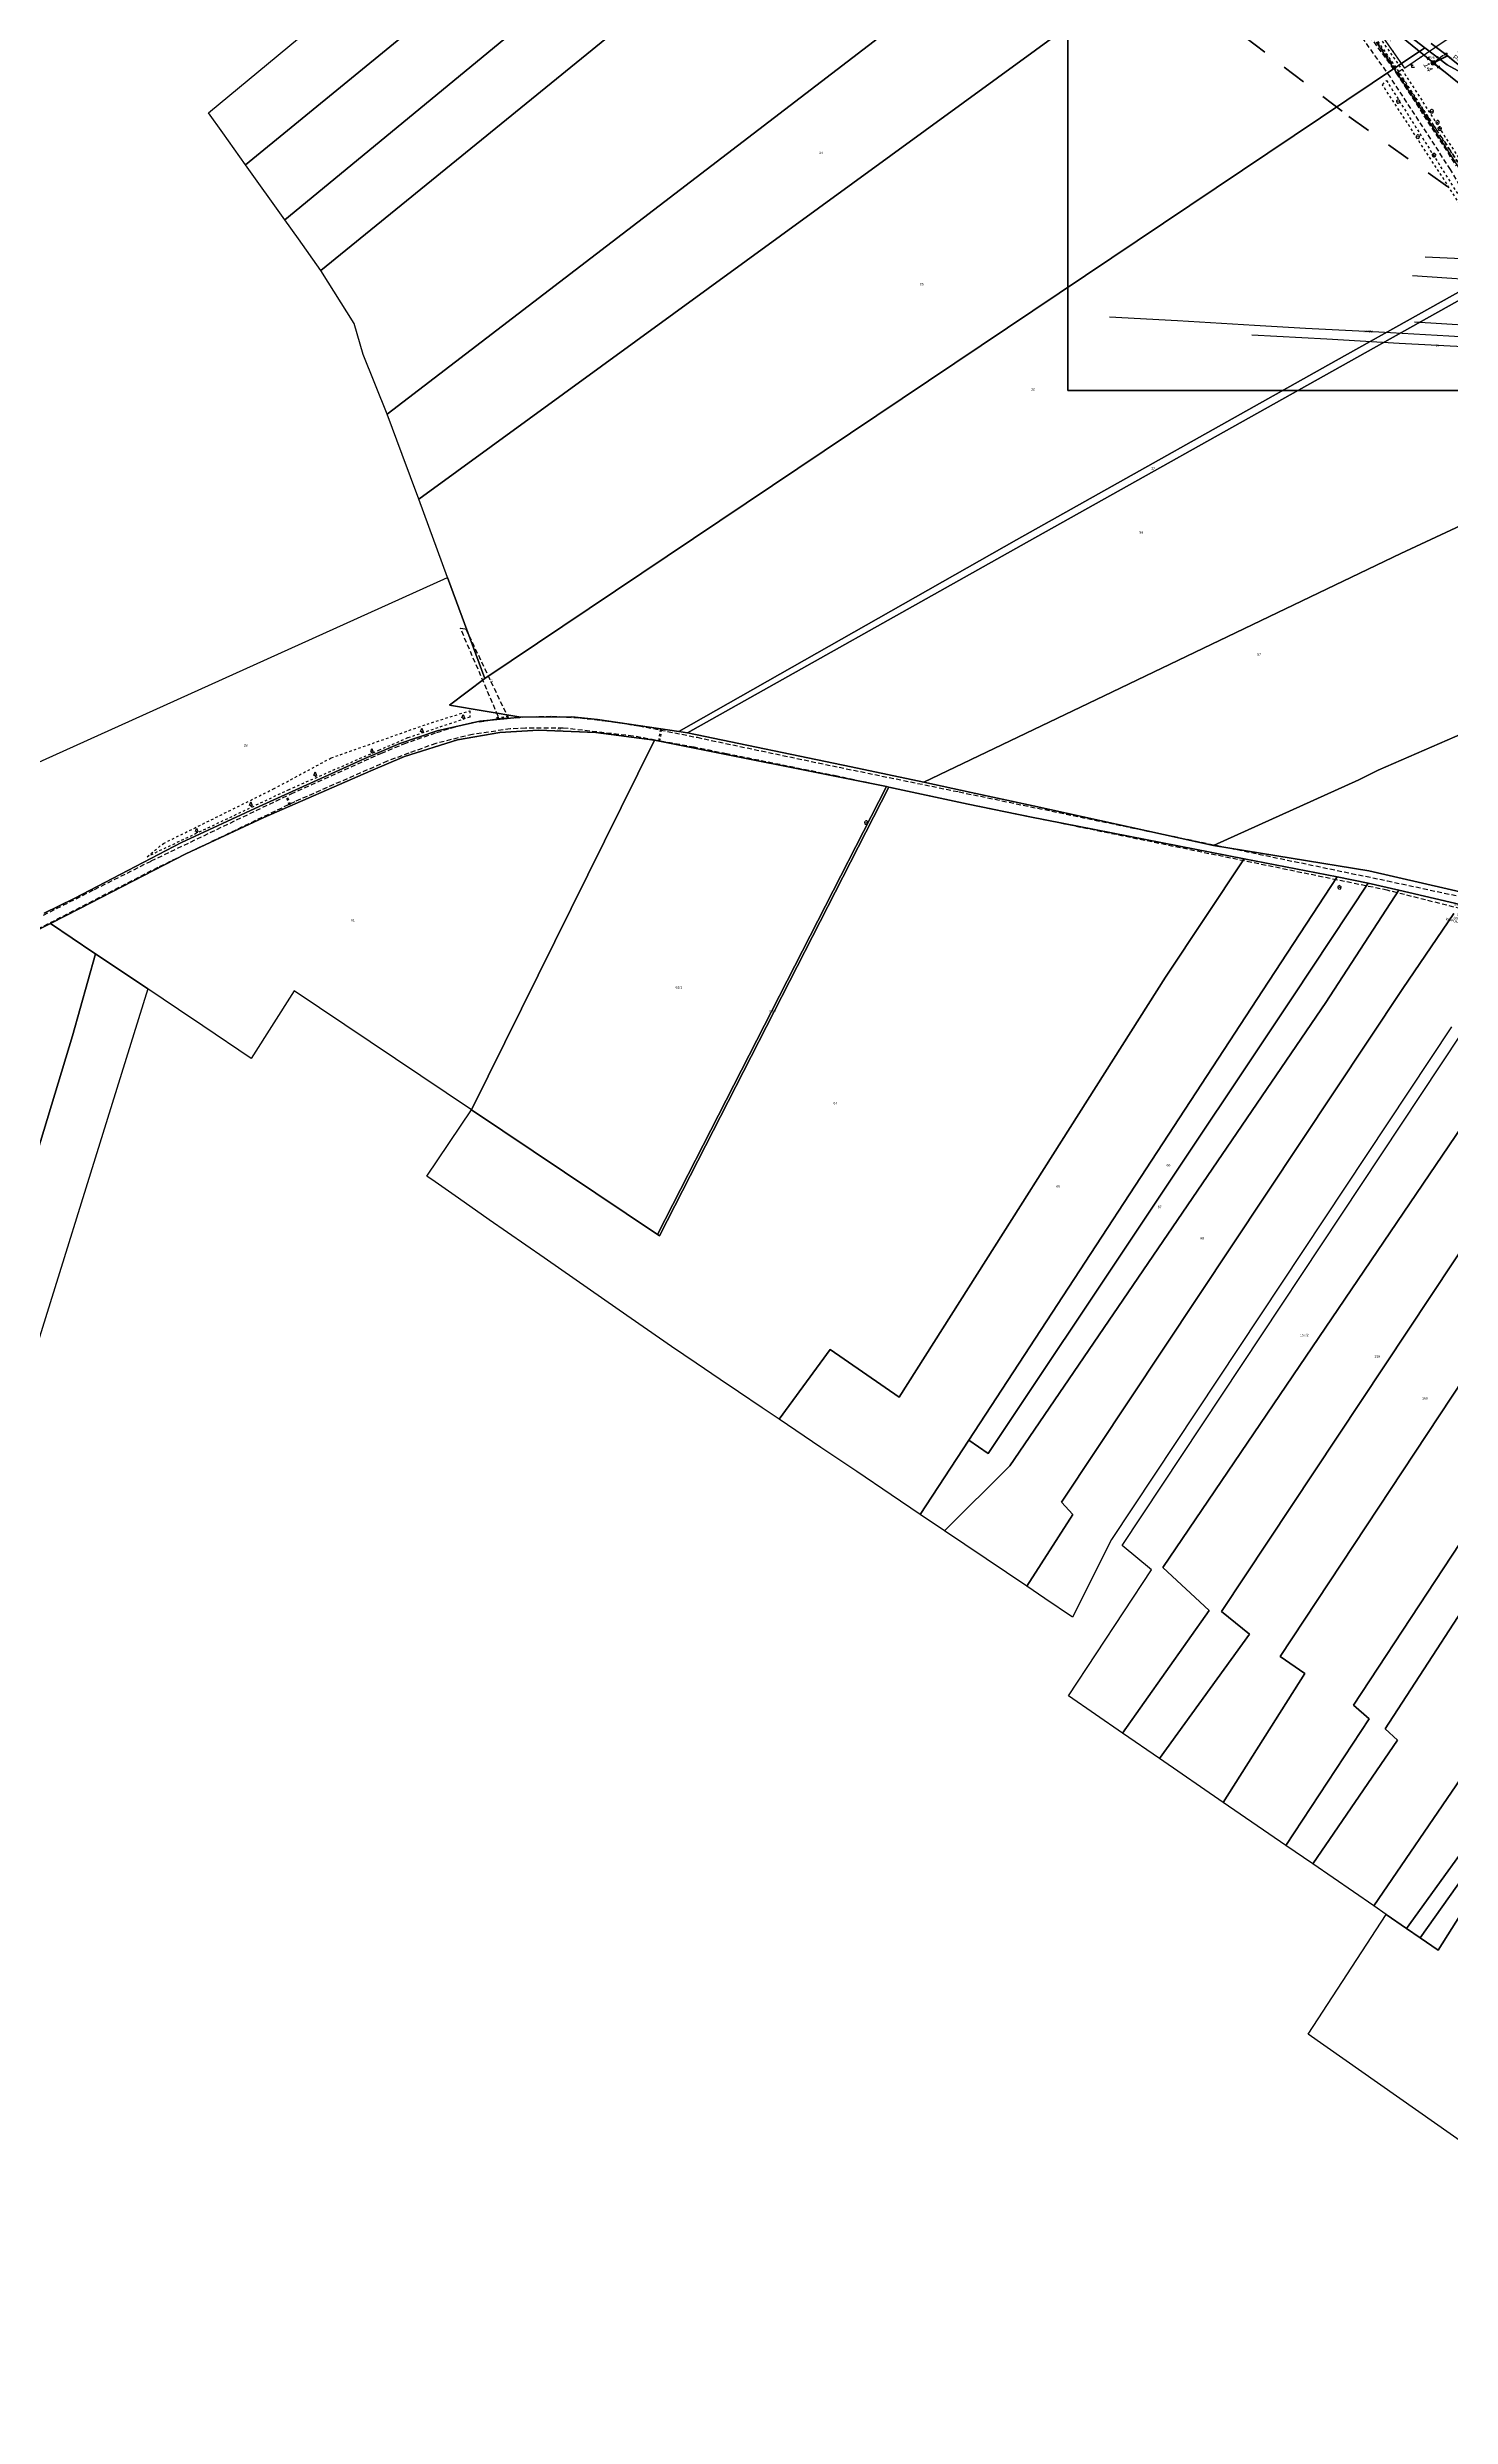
# Model space of a CAD drawing. Header units: metres. Extents: x 7542702 to 7555152, y 5804026 to 5815503.
# Drawn here: x 7546515 to 7547093, y 5806124 to 5807100 of the extents above; entities that cross this region are included whole.
import ezdxf
from ezdxf import colors
from ezdxf.entities.mleader import LeaderData, LeaderLine
from ezdxf.enums import TextEntityAlignment as Align
from ezdxf.math import Vec2, Vec3

# ---------------------------------------------------------------- set-up
doc = ezdxf.new("R2010")
doc.units = ezdxf.units.M
for name, pattern in [('4001', [0]), ('4002', [2, 1, -1]), ('4003', [3, 2, -1])]:
    doc.linetypes.add(name, pattern=pattern)
doc.layers.add('!tele', color=30, linetype='Continuous', lineweight=50, plot=False)
for name, color, linetype, lineweight in [('!trafo', 6, '4002', 50), ('_numery slupow etap 4 cz. 2', 7, 'Continuous', 40), ('_SIEC_NAPOWIETRZNA', 5, 'Continuous', 50), ('_SLUP_DZIERZAWIONY_ENERGETYCZNY', 1, 'Continuous', 30), ('_STUDNIA_PROJEKTOWANA', 30, 'Continuous', 30)]:
    doc.layers.add(name, color=color, linetype=linetype, lineweight=lineweight)
for name, color, linetype in [('_INFO_LOKALIZACJA', 7, 'Continuous'), ('_INFO_ZAPAS', 7, 'Continuous'), ('_MM opisy', 7, 'Continuous'), ('_MM slupy', 5, 'Continuous'), ('Cmentarze_i_pomniki', 184, 'Continuous'), ('Drogi', 135, 'Continuous'), ('Dzialki', 165, 'Continuous'), ('Linie_napowietrzne', 184, 'Continuous'), ('makro-numeracja-punktow', 7, 'Continuous'), ('Ogrodzenia', 184, 'Continuous'), ('Projekty', 252, 'Continuous'), ('Roslinnosc', 104, 'Continuous'), ('Uz_Specjalne', 7, 'Continuous'), ('Uz_Telekomunikacja', 252, 'Continuous'), ('Wody', 184, 'Continuous')]:
    doc.layers.add(name, color=color, linetype=linetype)
doc.layers.add('DIM', color=7, linetype='Continuous', plot=False)
doc.styles.add('DYN_DIM', font='arial.ttf')
doc.styles.add('GeodText', font='romans.shx', dxfattribs={"oblique": 14.323945})
doc.styles.get("Standard").update_dxf_attribs({"font": 'arial.ttf'})
doc.dimstyles.new('opis linie', dxfattribs={"dimtxt": 1.5, "dimasz": 0.18, "dimexe": 0.18, "dimexo": 0.0625, "dimgap": 2.5, "dimtad": 4, "dimdec": 0, "dimzin": 0, "dimdsep": 46, "dimtxsty": 'Standard', "dimcen": 0.09, "dimse1": 1, "dimse2": 1, "dimsd1": 1, "dimsd2": 1, "dimclrt": 256, "dimadec": 0, "dimazin": 0, "dimtfac": 1, "dimtdec": 0, "dimtofl": 0, "dimtmove": 0, "dimatfit": 3, "dimfxl": 1, "dimtfill": 1, "dimtolj": 1, "dimtzin": 0, "dimarcsym": 0})
doc.dimstyles.get("Standard").update_dxf_attribs({"dimtxt": 0.18, "dimasz": 0.18, "dimexe": 0.18, "dimexo": 0.0625, "dimgap": 0.09, "dimtad": 0, "dimtih": 1, "dimtoh": 1, "dimdec": 4, "dimzin": 0, "dimdsep": 46, "dimtxsty": 'Standard', "dimcen": 0.09, "dimadec": 0, "dimazin": 0, "dimtfac": 1, "dimtdec": 4, "dimtofl": 0, "dimtmove": 0, "dimatfit": 3, "dimfxl": 1, "dimtolj": 1, "dimtzin": 0, "dimarcsym": 0})

# ---------------------------------------------------------------- blocks, each defined once
blk = doc.blocks.new('1422')
at = {"layer": 'Roslinnosc', "color": 104, "linetype": 'Continuous'}
blk.add_circle((0, 0), 0.1, dxfattribs=at)
for centre, start, end in [((-0.71, 0.23), 102.5, 221.75), ((0, 0.75), 30.19, 149.77), ((0.71, 0.23), 318.3, 77.49), ((-0.44, -0.61), 174.33, 293.45), ((0.44, -0.61), 246.24, 5.74)]:
    blk.add_arc(centre, 0.75, start, end, dxfattribs=at)
blk = doc.blocks.new('1371')
at = {"layer": 'Cmentarze_i_pomniki', "color": 184, "linetype": 'Continuous'}
for p, q in [((-1, 2), (1, 2)), ((0, 0), (0, 3)), ((2, 0), (0, 0))]:
    blk.add_line(p, q, dxfattribs=at)
blk = doc.blocks.new('1281')
at = {"layer": 'Ogrodzenia', "color": 184, "linetype": 'Continuous'}
for radius in [0.16, 0.24, 0.08]:
    blk.add_circle((0, 0), radius, dxfattribs=at)
blk = doc.blocks.new('1366')
at = {"layer": 'Linie_napowietrzne', "color": 184, "linetype": 'Continuous'}
for p, q in [((-1, 4.8), (0, 6.5)), ((0, 1), (0, 11)), ((1, 4.8), (0, 6.5))]:
    blk.add_line(p, q, dxfattribs=at)
blk = doc.blocks.new('1361')
at = {"layer": 'Linie_napowietrzne', "color": 184, "linetype": 'Continuous'}
blk.add_circle((0, 0), 0.5, dxfattribs=at)
blk = doc.blocks.new('1363')
at = {"layer": 'Linie_napowietrzne', "color": 184, "linetype": 'Continuous'}
for p, q in [((-1.5, 0), (-2.5, 0)), ((0, 1.5), (0, 2.5)), ((1.5, 0), (2.5, 0)), ((0, -1.5), (0, -2.5))]:
    blk.add_line(p, q, dxfattribs=at)
blk.add_circle((0, 0), 0.5, dxfattribs=at)
blk = doc.blocks.new('1756')
at = {"layer": 'Uz_Telekomunikacja', "color": 220, "linetype": 'Continuous'}
for radius in [0.16, 0.08]:
    blk.add_circle((0, 0), radius, dxfattribs=at)
blk = doc.blocks.new('1431')
at = {"layer": 'Roslinnosc', "color": 104, "linetype": 'Continuous'}
for p, q in [((-1, 0.5), (0, 3.5)), ((0, 3.5), (1, 0.5)), ((0, 0), (0, 1)), ((0, 0), (1, 0))]:
    blk.add_line(p, q, dxfattribs=at)
blk = doc.blocks.new('SLUP_DZIERZAWIONY')
h = blk.add_hatch(color=256)
h.dxf.hatch_style = 1
h.paths.add_polyline_path([(0.53, 0, 1), (-0.53, 0, 1)])
at = {"lineweight": 30}
blk.add_circle((0, 0), 0.527, dxfattribs=at)
at = {"color": 7, "flags": 12}
blk.add_attdef('WLASCICIEL', text='', height=1, dxfattribs=at).set_placement((0.63, 1.89), align=Align.RIGHT)
at = {"color": 7, "style": 'DYN_DIM', "flags": 13}
blk.add_attdef('ODC_FUNKCJONALNY', text='', height=1, dxfattribs=at).set_placement((0.36, 3.33), align=Align.CENTER)
at = {"color": 7, "flags": 12}
blk.add_attdef('SLUP_NUMER', (0.87, 1.89), '', height=1, dxfattribs=at)
blk.add_attdef('TYP', text='', height=1, dxfattribs=at).set_placement((0, -2.82), align=Align.CENTER)
blk = doc.blocks.new('STUDNIA_PROJEKTOWANA')
at = {"layer": '_STUDNIA_PROJEKTOWANA'}
blk.add_lwpolyline([(-0.8, -0.4), (-0.8, 0.4), (0.8, 0.4), (0.8, -0.4)], close=True, dxfattribs=at)
at = {"layer": '_STUDNIA_PROJEKTOWANA', "style": 'DYN_DIM'}
blk.add_text('STUDNIA', height=1, dxfattribs=at).set_placement((-3.45, 2.25))
for tag, flags, p in [('ODC_FUNKCJONALNY', 13, (0, 3.75)), ('TYP', 12, (0, 0.98)), ('DLUGOSC_ZAPASU', 12, (0, -1.68)), ('WSPOLRZEDNE', 12, (0, -4.65)), ('ADRES', 12, (0, -3.33))]:
    blk.add_attdef(tag, text='', height=1, dxfattribs=dict(at, flags=flags)).set_placement(p, align=Align.CENTER)
at = {"layer": '_STUDNIA_PROJEKTOWANA', "style": 'DYN_DIM', "flags": 12}
blk.add_attdef('NUMER', (3.17, 2.25), '', height=1, dxfattribs=at)
blk = doc.blocks.new('ZN')
at = {"layer": '_MM slupy', "transparency": 33554687}
h = blk.add_hatch(color=256, dxfattribs=at)
h.dxf.hatch_style = 1
h.paths.add_polyline_path([(0, -0.86), (0, 0.86, 1)])
at = {"layer": '_MM slupy'}
blk.add_circle((0, 0), 0.857, dxfattribs=at)
blk = doc.blocks.new('*D219')
at = {"layer": 'Defpoints', "color": 0}
for p in [(7547051.12, 5807122.23), (7547085.8, 5807093), (7547086.27, 5807093.58)]:
    blk.add_point(p, dxfattribs=at)
at = {"layer": 'DIM', "insert": (7547066.16, 5807104.79), "char_height": 1.5, "attachment_point": 5, "rotation": 320.81727, "bg_fill": 3, "box_fill_scale": 1.1, "bg_fill_color": 9, "bg_fill_true_color": 13158600, "bg_fill_transparency": 0}
blk.add_mtext('\\A1;- 45 m -', dxfattribs=at)
blk = doc.blocks.new('*D220')
at = {"layer": 'Defpoints', "color": 0}
for p in [(7547086.27, 5807093.58), (7547120.19, 5807065.41), (7547120.66, 5807066)]:
    blk.add_point(p, dxfattribs=at)
at = {"layer": 'DIM', "insert": (7547100.96, 5807076.67), "char_height": 1.5, "attachment_point": 5, "rotation": 321.27118, "bg_fill": 3, "box_fill_scale": 1.1, "bg_fill_color": 9, "bg_fill_true_color": 13158600, "bg_fill_transparency": 0}
blk.add_mtext('\\A1;- 44 m -', dxfattribs=at)
blk = doc.blocks.new('q')
at = {"layer": '_MM slupy'}
blk.add_blockref('ZN', (0, 0), dxfattribs=at)
at = {"layer": '_MM opisy'}
ml = blk.add_multileader_mtext('Standard', dxfattribs=at)
ml.set_content('\\pxql;słup nN\\PP-10/ZN', color=256)
ml.set_leader_properties()
ml.build(insert=Vec2(0, 0))
ml.multileader.update_dxf_attribs({"has_text_frame": 1, "text_left_attachment_type": 5, "text_right_attachment_type": 5, "dogleg_length": 1, "arrow_head_size": 1})
ctx = ml.context
ctx.base_point, ctx.char_height, ctx.arrow_head_size, ctx.landing_gap_size, ctx.plane_origin = Vec3(3.75, 5.9), 2, 1, 1, Vec3(1.72, -1.42)
ctx.left_attachment, ctx.right_attachment = 5, 5
notes = []
notes.append((ctx, [(0, (1, 1, 0), (2.75, 5.9), (1, 0), 1, [(0, [(0, 0), (2.75, 5.9)], 0, [])])]))
ctx.mtext.insert, ctx.mtext.flow_direction = Vec3(4.75, 11.7), 5
ctx.mtext.has_bg_fill, ctx.mtext.bg_color, ctx.mtext.bg_scale_factor, ctx.mtext.bg_transparency, ctx.mtext.use_window_bg_color = 1, -1023410175, 1, 0, 1
for ctx, leaders in notes:
    for number, flags, end, landing, length, lines in leaders:
        leader = LeaderData()
        leader.index, (leader.has_last_leader_line, leader.has_dogleg_vector, leader.attachment_direction) = number, flags
        leader.last_leader_point, leader.dogleg_vector, leader.dogleg_length = Vec3(end), Vec3(landing), length
        for number, points, colour, breaks in lines:
            line = LeaderLine()
            line.index, line.vertices, line.color, line.breaks = number, Vec3.list(points), colors.encode_raw_color(colour), breaks
            leader.lines.append(line)
        ctx.leaders.append(leader)

msp = doc.modelspace()

# ---------------------------------------------------------------- linework, layer by layer
at = {"layer": '!tele', "elevation": 128.39}
msp.add_lwpolyline([(7546753, 5807364.54), (7546789.8, 5807342.99), (7546826.37, 5807322.07), (7546858.1, 5807303.47), (7546890.33, 5807282.98), (7546919.55, 5807253.69), (7546951.96, 5807219.03), (7546982.28, 5807186.48), (7547015.93, 5807152.6), (7547051.12, 5807122.23), (7547086.27, 5807093.58), (7547120.66, 5807066), (7547158.85, 5807035.02), (7547173.19, 5807009.18), (7547193.07, 5806974.33), (7547210.83, 5806943.6), (7547227.68, 5806914.28), (7547251.74, 5806872.22), (7547276.64, 5806829.05), (7547299.32, 5806789.72), (7547299.32, 5806789.68)], dxfattribs=at)
at = {"layer": '!trafo', "ltscale": 10}
msp.add_lwpolyline([(7546747.54, 5807433.55), (7546707.13, 5807334.94), (7547051.46, 5807071.49), (7547150.64, 5807000.95), (7547259.86, 5806782.01), (7547244.22, 5806581.99), (7547760.47, 5806214.35), (7547791.76, 5806291.46), (7547331.38, 5806646.8), (7547319.09, 5806843.46), (7547208.46, 5807050.19), (7546929.11, 5807322.84)], close=True, dxfattribs=at)
at = {"layer": '_SIEC_NAPOWIETRZNA'}
msp.add_lwpolyline([(7547210.83, 5806943.6), (7547193.07, 5806974.33), (7547173.19, 5807009.18), (7547158.85, 5807035.02), (7547120.66, 5807066), (7547086.27, 5807093.58), (7547051.12, 5807122.23), (7547015.93, 5807152.6), (7546982.28, 5807186.48), (7546951.96, 5807219.03), (7546919.55, 5807253.69), (7546890.33, 5807282.98), (7546858.1, 5807303.47), (7546826.37, 5807322.07), (7546789.8, 5807342.99), (7546752.39, 5807364.83)], dxfattribs=at)
at = {"layer": 'Drogi', "color": 8, "linetype": '4003'}
for p, q in [((7547068.59, 5807087.71), (7547050.45, 5807113.13)), ((7547068.59, 5807087.71), (7547050.45, 5807113.13)), ((7547052.9, 5807114.41), (7547071, 5807089.4)), ((7547052.9, 5807114.41), (7547071, 5807089.4)), ((7547093.36, 5807049.67), (7547068.59, 5807087.71)), ((7547093.36, 5807049.67), (7547068.59, 5807087.71)), ((7547071, 5807089.4), (7547095.68, 5807051.18)), ((7547071, 5807089.4), (7547095.68, 5807051.18)), ((7547128.66, 5806988.52), (7547093.36, 5807049.67)), ((7547128.66, 5806988.52), (7547093.36, 5807049.67)), ((7546685.51, 5806860.78, 133.67), (7546687.73, 5806860.49, 133.67)), ((7546701.05, 5806824.61, 134.47), (7546685.51, 5806860.78, 133.67)), ((7546687.73, 5806860.49, 133.67), (7546704.62, 5806825.03, 134.57)), ((7546675.82, 5806817.89, 134.77), (7546684.56, 5806820.58, 134.67)), ((7546684.56, 5806820.58, 134.67), (7546690.26, 5806821.95, 134.57)), ((7546690.26, 5806821.95, 134.57), (7546695.78, 5806822.64, 134.57)), ((7546706.04, 5806819.33, 134.37), (7546690.45, 5806817.11, 134.37)), ((7546695.78, 5806822.64, 134.57), (7546700.57, 5806823.49, 134.57)), ((7546700.57, 5806823.49, 134.57), (7546701.05, 5806824.61, 134.47)), ((7546705.02, 5806823.74, 134.57), (7546700.57, 5806823.49, 134.57)), ((7546700.57, 5806823.49, 134.57), (7546705.02, 5806823.74, 134.57)), ((7546704.62, 5806825.03, 134.57), (7546705.02, 5806823.74, 134.57)), ((7546705.02, 5806823.74, 134.57), (7546714.8, 5806824.37, 134.57)), ((7546712.28, 5806819.6, 134.37), (7546706.04, 5806819.33, 134.37)), ((7546727.82, 5806819.71, 134.47), (7546712.28, 5806819.6, 134.37)), ((7546714.8, 5806824.37, 134.57), (7546723.19, 5806824.57, 134.57)), ((7546723.19, 5806824.57, 134.57), (7546734.79, 5806823.88, 134.57)), ((7546756.65, 5806816.38, 134.47), (7546727.82, 5806819.71, 134.47)), ((7546734.79, 5806823.88, 134.57), (7546745.15, 5806822.69, 134.57)), ((7546745.15, 5806822.69, 134.57), (7546759.09, 5806820.64, 134.57)), ((7546759.09, 5806820.64, 134.57), (7546782.96, 5806815.88, 134.67)), ((7546615.81, 5806792.68, 134.27), (7546652.94, 5806809.35, 134.67)), ((7546652.94, 5806809.35, 134.67), (7546662.22, 5806813.16, 134.67)), ((7546664.23, 5806809.34, 134.57), (7546655.31, 5806806.05, 134.57)), ((7546662.22, 5806813.16, 134.67), (7546667.71, 5806815.18, 134.67)), ((7546675.35, 5806813.36, 134.57), (7546664.23, 5806809.34, 134.57)), ((7546667.71, 5806815.18, 134.67), (7546675.82, 5806817.89, 134.77)), ((7546690.45, 5806817.11, 134.37), (7546675.35, 5806813.36, 134.57)), ((7546768.66, 5806814.19, 134.57), (7546756.65, 5806816.38, 134.47)), ((7546781.75, 5806811.77, 134.67), (7546768.66, 5806814.19, 134.57)), ((7546795.08, 5806809.1, 134.67), (7546781.75, 5806811.77, 134.67)), ((7546782.96, 5806815.88, 134.67), (7546794.74, 5806813.34, 134.77)), ((7546794.74, 5806813.34, 134.77), (7546841.5, 5806803.56, 134.77)), ((7546840.71, 5806799.86, 134.77), (7546795.08, 5806809.1, 134.67)), ((7546655.31, 5806806.05, 134.57), (7546617.29, 5806789.36, 134.37)), ((7546894.64, 5806788.32, 134.77), (7546840.71, 5806799.86, 134.77)), ((7546841.5, 5806803.56, 134.77), (7546890.92, 5806793.42, 134.87)), ((7546558.14, 5806764.98, 134.17), (7546615.81, 5806792.68, 134.27)), ((7546617.29, 5806789.36, 134.37), (7546560.85, 5806762.27, 134.17)), ((7546890.92, 5806793.42, 134.87), (7547067.31, 5806756.79, 134.47)), ((7546920.02, 5806783.1, 134.88), (7546894.64, 5806788.32, 134.77)), ((7547067.29, 5806752.91, 134.47), (7546920.02, 5806783.1, 134.88)), ((7546560.85, 5806762.27, 134.17), (7546518.31, 5806740.38, 133.97)), ((7546534.84, 5806753.27, 134.27), (7546558.14, 5806764.98, 134.17)), ((7546513.81, 5806742.69, 134.07), (7546534.84, 5806753.27, 134.27)), ((7547100.52, 5806744.52, 134.25), (7547067.29, 5806752.91, 134.47)), ((7547067.31, 5806756.79, 134.47), (7547101.74, 5806749.38, 134.24)), ((7546518.31, 5806740.38, 133.97), (7546473.7, 5806717.86, 133.6))]:
    msp.add_line(p, q, dxfattribs=at)
at = {"layer": 'Dzialki'}
for p, q in [((7546597.01, 5807051.62), (7546888.43, 5807290.24)), ((7546888.43, 5807290.24), (7546597.01, 5807051.62)), ((7546613.22, 5807028.9), (7546911.1, 5807274.43)), ((7546911.1, 5807274.43), (7546613.22, 5807028.9)), ((7546930.93, 5807254.35), (7546628, 5807008.16)), ((7546628, 5807008.16), (7546930.93, 5807254.35)), ((7546982.07, 5807199.28), (7546655.3, 5806948.96)), ((7546655.3, 5806948.96), (7546982.07, 5807199.28)), ((7546581.74, 5807073.01), (7546704.36, 5807174.61)), ((7546668.34, 5806913.88), (7547012.82, 5807164.72)), ((7547012.82, 5807164.72), (7546668.34, 5806913.88)), ((7546668.34, 5806913.88), (7547012.82, 5807164.72)), ((7547082.75, 5807099.84), (7547068.11, 5807111.03)), ((7547068.11, 5807111.03), (7547082.75, 5807099.84)), ((7547068.11, 5807111.03), (7547082.75, 5807099.84)), ((7547093.59, 5807095.34), (7547085.38, 5807101.61)), ((7547085.38, 5807101.61), (7547093.59, 5807095.34)), ((7547082.75, 5807099.84), (7546695.56, 5806840.17)), ((7546695.56, 5806840.17), (7547082.75, 5807099.84)), ((7547082.75, 5807099.84), (7546695.56, 5806840.17)), ((7546695.56, 5806840.17), (7547082.75, 5807099.84)), ((7547091.95, 5807092.82), (7547082.75, 5807099.84)), ((7547082.75, 5807099.84), (7547091.95, 5807092.82)), ((7547082.75, 5807099.84), (7547091.95, 5807092.82)), ((7547115.31, 5807079.98), (7547091.95, 5807092.82)), ((7547091.95, 5807092.82), (7547115.31, 5807079.98)), ((7547091.95, 5807092.82), (7547115.31, 5807079.98)), ((7546587.62, 5807064.76), (7546581.74, 5807073.01)), ((7546597.01, 5807051.62), (7546587.62, 5807064.76)), ((7546613.22, 5807028.9), (7546597.01, 5807051.62)), ((7546618.74, 5807021.14), (7546613.22, 5807028.9)), ((7546628, 5807008.16), (7546618.74, 5807021.14)), ((7547046.26, 5806971.05), (7547138.91, 5807022.83)), ((7547138.91, 5807022.83), (7547046.26, 5806971.05)), ((7547046.26, 5806971.05), (7547138.91, 5807022.83)), ((7547138.91, 5807022.83), (7547046.26, 5806971.05)), ((7546641.76, 5806986.26), (7546628, 5807008.16)), ((7547109.9, 5807003.17), (7547047.83, 5806968.5)), ((7547047.83, 5806968.5), (7547109.9, 5807003.17)), ((7547109.9, 5807003.17), (7547047.83, 5806968.5)), ((7546645.45, 5806973.58), (7546641.76, 5806986.26)), ((7546655.3, 5806948.96), (7546645.45, 5806973.58)), ((7546914.58, 5806897.16), (7547046.26, 5806971.05)), ((7547046.26, 5806971.05), (7546914.58, 5806897.16)), ((7546914.58, 5806897.16), (7547046.26, 5806971.05)), ((7547046.26, 5806971.05), (7546914.58, 5806897.16)), ((7547047.83, 5806968.5), (7546916.43, 5806894.89)), ((7546916.43, 5806894.89), (7547047.83, 5806968.5)), ((7547047.83, 5806968.5), (7546916.43, 5806894.89)), ((7546661.44, 5806932.37), (7546655.3, 5806948.96)), ((7546668.34, 5806913.88), (7546661.44, 5806932.37)), ((7547152.54, 5806928.68), (7547072.88, 5806891.64)), ((7547072.88, 5806891.64), (7547152.54, 5806928.68)), ((7546680.19, 5806881.71), (7546668.34, 5806913.88)), ((7546680.19, 5806881.71), (7546668.34, 5806913.88)), ((7546775.41, 5806818.32), (7546914.58, 5806897.16)), ((7546914.58, 5806897.16), (7546775.41, 5806818.32)), ((7546775.41, 5806818.32), (7546914.58, 5806897.16)), ((7546914.58, 5806897.16), (7546775.41, 5806818.32)), ((7546916.43, 5806894.89), (7546779, 5806817.68)), ((7546779, 5806817.68), (7546916.43, 5806894.89)), ((7546916.43, 5806894.89), (7546779, 5806817.68)), ((7547072.88, 5806891.64), (7546950.72, 5806833.02)), ((7546950.72, 5806833.02), (7547072.88, 5806891.64)), ((7546483.72, 5806793), (7546680.19, 5806881.71)), ((7546695.56, 5806840.17), (7546680.19, 5806881.71)), ((7546695.56, 5806840.17), (7546680.19, 5806881.71)), ((7546680.19, 5806881.71), (7546695.56, 5806840.17)), ((7546680.94, 5806829.17), (7546695.56, 5806840.17)), ((7546680.94, 5806829.17), (7546695.56, 5806840.17)), ((7546695.56, 5806840.17), (7546680.94, 5806829.17)), ((7546710.32, 5806824.23), (7546680.94, 5806829.17)), ((7546710.32, 5806824.23), (7546680.94, 5806829.17)), ((7546680.94, 5806829.17), (7546710.32, 5806824.23)), ((7546950.72, 5806833.02), (7546876.4, 5806797.43)), ((7546876.4, 5806797.43), (7546950.72, 5806833.02)), ((7547123.5, 5806828.46), (7547063.46, 5806802.3)), ((7547063.46, 5806802.3), (7547123.5, 5806828.46)), ((7546660.61, 5806813.3), (7546675.92, 5806818.62)), ((7546675.92, 5806818.62), (7546660.61, 5806813.3)), ((7546675.92, 5806818.62), (7546693.44, 5806822.6)), ((7546693.44, 5806822.6), (7546675.92, 5806818.62)), ((7546693.44, 5806822.6), (7546710.32, 5806824.23)), ((7546710.32, 5806824.23), (7546693.44, 5806822.6)), ((7546717.72, 5806818.79), (7546701.8, 5806817.85)), ((7546701.8, 5806817.85), (7546717.72, 5806818.79)), ((7546731.46, 5806824.27), (7546710.32, 5806824.23)), ((7546710.32, 5806824.23), (7546731.46, 5806824.27)), ((7546731.46, 5806824.27), (7546710.32, 5806824.23)), ((7546741.32, 5806817.8), (7546717.72, 5806818.79)), ((7546717.72, 5806818.79), (7546741.32, 5806817.8)), ((7546741.98, 5806823.2), (7546731.46, 5806824.27)), ((7546731.46, 5806824.27), (7546741.98, 5806823.2)), ((7546741.98, 5806823.2), (7546731.46, 5806824.27)), ((7546775.41, 5806818.32), (7546741.98, 5806823.2)), ((7546741.98, 5806823.2), (7546775.41, 5806818.32)), ((7546775.41, 5806818.32), (7546741.98, 5806823.2)), ((7546779, 5806817.68), (7546775.41, 5806818.32)), ((7546779, 5806817.68), (7546775.41, 5806818.32)), ((7546775.41, 5806818.32), (7546779, 5806817.68)), ((7546646.14, 5806807.16), (7546660.61, 5806813.3)), ((7546660.61, 5806813.3), (7546646.14, 5806807.16)), ((7546684.28, 5806814.78), (7546662.53, 5806807.98)), ((7546662.53, 5806807.98), (7546684.28, 5806814.78)), ((7546701.8, 5806817.85), (7546684.28, 5806814.78)), ((7546684.28, 5806814.78), (7546701.8, 5806817.85)), ((7546765.5, 5806814.7), (7546690.07, 5806662.5)), ((7546690.07, 5806662.5), (7546765.5, 5806814.7)), ((7546765.5, 5806814.7), (7546741.32, 5806817.8)), ((7546741.32, 5806817.8), (7546765.5, 5806814.7)), ((7546861.01, 5806795.61), (7546765.5, 5806814.7)), ((7546765.5, 5806814.7), (7546861.01, 5806795.61)), ((7546846.44, 5806803.67), (7546779, 5806817.68)), ((7546779, 5806817.68), (7546846.44, 5806803.67)), ((7546602.6, 5806787.44), (7546646.14, 5806807.16)), ((7546646.14, 5806807.16), (7546602.6, 5806787.44)), ((7546648.55, 5806802.1), (7546604.58, 5806782.82)), ((7546604.58, 5806782.82), (7546648.55, 5806802.1)), ((7546662.53, 5806807.98), (7546648.55, 5806802.1)), ((7546648.55, 5806802.1), (7546662.53, 5806807.98)), ((7546876.4, 5806797.43), (7546846.44, 5806803.67)), ((7546846.44, 5806803.67), (7546876.4, 5806797.43)), ((7547063.46, 5806802.3), (7547055.6, 5806798.31)), ((7547055.6, 5806798.31), (7547063.46, 5806802.3)), ((7546861.01, 5806795.61), (7546766.65, 5806611.14)), ((7546766.65, 5806611.14), (7546861.01, 5806795.61)), ((7546767.48, 5806610.58), (7546861.99, 5806795.41)), ((7546861.99, 5806795.41), (7546767.48, 5806610.58)), ((7546861.99, 5806795.41), (7546861.01, 5806795.61)), ((7546861.01, 5806795.61), (7546861.99, 5806795.41)), ((7546861.99, 5806795.41), (7546894.64, 5806788.32)), ((7546894.64, 5806788.32), (7546861.99, 5806795.41)), ((7546895.89, 5806793.18), (7546876.4, 5806797.43)), ((7546876.4, 5806797.43), (7546895.89, 5806793.18)), ((7546921.39, 5806787.62), (7546895.89, 5806793.18)), ((7546895.89, 5806793.18), (7546921.39, 5806787.62)), ((7547055.6, 5806798.31), (7546995.76, 5806771.4)), ((7546995.76, 5806771.4), (7547055.6, 5806798.31)), ((7546570.55, 5806772.6), (7546602.6, 5806787.44)), ((7546602.6, 5806787.44), (7546570.55, 5806772.6)), ((7546604.58, 5806782.82), (7546572.39, 5806767.86)), ((7546572.39, 5806767.86), (7546604.58, 5806782.82)), ((7546894.64, 5806788.32), (7546920.02, 5806783.1)), ((7546920.02, 5806783.1), (7546894.64, 5806788.32)), ((7546920.02, 5806783.1), (7547008.33, 5806765.85)), ((7547008.33, 5806765.85), (7546920.02, 5806783.1)), ((7546995.76, 5806771.4), (7546921.39, 5806787.62)), ((7546921.39, 5806787.62), (7546995.76, 5806771.4)), ((7546526.46, 5806749.52), (7546570.55, 5806772.6)), ((7546570.55, 5806772.6), (7546526.46, 5806749.52)), ((7546995.76, 5806771.4), (7547059.71, 5806760.91)), ((7547059.71, 5806760.91), (7546995.76, 5806771.4)), ((7546572.39, 5806767.86), (7546528.67, 5806745.46)), ((7546528.67, 5806745.46), (7546572.39, 5806767.86)), ((7547008.33, 5806765.85), (7546975.95, 5806717.13)), ((7546975.95, 5806717.13), (7547008.33, 5806765.85)), ((7547008.33, 5806765.85), (7547046.63, 5806758.37)), ((7547046.63, 5806758.37), (7547008.33, 5806765.85)), ((7547059.71, 5806760.91), (7547114.45, 5806748.26)), ((7547114.45, 5806748.26), (7547059.71, 5806760.91)), ((7547015.93, 5806711.55), (7547046.63, 5806758.37)), ((7547046.63, 5806758.37), (7547015.93, 5806711.55)), ((7547059.47, 5806755.83), (7547028.72, 5806709.38)), ((7547028.72, 5806709.38), (7547059.47, 5806755.83)), ((7547041.97, 5806706.66), (7547072.09, 5806752.92)), ((7547072.09, 5806752.92), (7547041.97, 5806706.66)), ((7547046.63, 5806758.37), (7547059.47, 5806755.83)), ((7547059.47, 5806755.83), (7547046.63, 5806758.37)), ((7547059.47, 5806755.83), (7547072.09, 5806752.92)), ((7547072.09, 5806752.92), (7547059.47, 5806755.83)), ((7547072.09, 5806752.92), (7547097.24, 5806747.1)), ((7547097.24, 5806747.1), (7547072.09, 5806752.92)), ((7546514.04, 5806743.43), (7546526.46, 5806749.52)), ((7546526.46, 5806749.52), (7546514.04, 5806743.43)), ((7546528.67, 5806745.46), (7546516.68, 5806739.18)), ((7546516.68, 5806739.18), (7546528.67, 5806745.46)), ((7547094.7, 5806743.36), (7547073.71, 5806712.45)), ((7547073.71, 5806712.45), (7547094.7, 5806743.36)), ((7546508.23, 5806734.99), (7546516.68, 5806739.18)), ((7546516.68, 5806739.18), (7546508.23, 5806734.99)), ((7546516.68, 5806739.18), (7546534.52, 5806727.19)), ((7546534.52, 5806727.19), (7546516.68, 5806739.18)), ((7546535.16, 5806726.76), (7546525.7, 5806693.01)), ((7546525.7, 5806693.01), (7546535.16, 5806726.76)), ((7546534.52, 5806727.19), (7546535.16, 5806726.76)), ((7546535.16, 5806726.76), (7546534.52, 5806727.19)), ((7546535.16, 5806726.76), (7546556.69, 5806712.3)), ((7546556.69, 5806712.3), (7546535.16, 5806726.76)), ((7546556.69, 5806712.3), (7546373.65, 5806124.41)), ((7546569.39, 5806703.76), (7546556.69, 5806712.3)), ((7546617, 5806711.55), (7546599.36, 5806683.63)), ((7546690.07, 5806662.5), (7546617, 5806711.55)), ((7546975.95, 5806717.13), (7546866.2, 5806544.24)), ((7546866.2, 5806544.24), (7546975.95, 5806717.13)), ((7546894.88, 5806526.5), (7547015.93, 5806711.55)), ((7547015.93, 5806711.55), (7546894.88, 5806526.5)), ((7547073.71, 5806712.45), (7546933.12, 5806501.01)), ((7546933.12, 5806501.01), (7547073.71, 5806712.45)), ((7546579.36, 5806697.07), (7546569.39, 5806703.76)), ((7547028.72, 5806709.38), (7546902.92, 5806521)), ((7546902.92, 5806521), (7547028.72, 5806709.38)), ((7546911.76, 5806515.89), (7547041.97, 5806706.66)), ((7547041.97, 5806706.66), (7546911.76, 5806515.89)), ((7546525.7, 5806693.01), (7546356.42, 5806135.32)), ((7546356.42, 5806135.32), (7546525.7, 5806693.01)), ((7546599.36, 5806683.63), (7546579.36, 5806697.07)), ((7547093.74, 5806696.72), (7546953.73, 5806485.64)), ((7546958.06, 5806483.11), (7547097.68, 5806693.63)), ((7546974.8, 5806474.05), (7547114.69, 5806680.27)), ((7547114.69, 5806680.27), (7546974.8, 5806474.05)), ((7546671.6, 5806635.16), (7546690.07, 5806662.5)), ((7546690.07, 5806662.5), (7546766.65, 5806611.14)), ((7546766.65, 5806611.14), (7546690.07, 5806662.5)), ((7546998.98, 5806455.92), (7547136.47, 5806663.17)), ((7547136.47, 5806663.17), (7546998.98, 5806455.92)), ((7547023.15, 5806437.33), (7547160.06, 5806644.65)), ((7547160.06, 5806644.65), (7547023.15, 5806437.33)), ((7546675.1, 5806632.82), (7546671.6, 5806635.16)), ((7546684.65, 5806626.1), (7546675.1, 5806632.82)), ((7546697.35, 5806617.26), (7546684.65, 5806626.1)), ((7546720, 5806601.51), (7546697.35, 5806617.26)), ((7547188.23, 5806622.53), (7547053.35, 5806417.34)), ((7547053.35, 5806417.34), (7547188.23, 5806622.53)), ((7546766.65, 5806611.14), (7546767.48, 5806610.58)), ((7546767.48, 5806610.58), (7546766.65, 5806611.14)), ((7547066.36, 5806407.58), (7547200.01, 5806613.28)), ((7547200.01, 5806613.28), (7547066.36, 5806407.58)), ((7546750.92, 5806580.01), (7546720, 5806601.51)), ((7546772.45, 5806565.04), (7546750.92, 5806580.01)), ((7546782.67, 5806558.15), (7546772.45, 5806565.04)), ((7546792.55, 5806551.48), (7546782.67, 5806558.15)), ((7546837.85, 5806563.76), (7546816.86, 5806535.07)), ((7546816.86, 5806535.07), (7546837.85, 5806563.76)), ((7546866.2, 5806544.24), (7546837.85, 5806563.76)), ((7546837.85, 5806563.76), (7546866.2, 5806544.24)), ((7546800.09, 5806546.39), (7546792.55, 5806551.48)), ((7546809.86, 5806539.81), (7546800.09, 5806546.39)), ((7546816.86, 5806535.07), (7546809.86, 5806539.81)), ((7546834.02, 5806523.49), (7546816.86, 5806535.07)), ((7546894.88, 5806526.5), (7546874.89, 5806495.93)), ((7546874.89, 5806495.93), (7546894.88, 5806526.5)), ((7546902.92, 5806521), (7546894.88, 5806526.5)), ((7546894.88, 5806526.5), (7546902.92, 5806521)), ((7546848.77, 5806513.55), (7546834.02, 5806523.49)), ((7546884.94, 5806489.15), (7546911.76, 5806515.89)), ((7546911.76, 5806515.89), (7546884.94, 5806489.15)), ((7546862.93, 5806503.99), (7546848.77, 5806513.55)), ((7546874.89, 5806495.93), (7546862.93, 5806503.99)), ((7546933.12, 5806501.01), (7546937.78, 5806495.9)), ((7546937.78, 5806495.9), (7546933.12, 5806501.01)), ((7546884.94, 5806489.15), (7546874.89, 5806495.93)), ((7546910.39, 5806471.98), (7546884.94, 5806489.15)), ((7546937.78, 5806495.9), (7546918.82, 5806466.29)), ((7546918.82, 5806466.29), (7546937.78, 5806495.9)), ((7546953.73, 5806485.64), (7546937.68, 5806453.56)), ((7546970.15, 5806473.12), (7546958.06, 5806483.11)), ((7546918.82, 5806466.29), (7546910.39, 5806471.98)), ((7546935.98, 5806421.17), (7546970.15, 5806473.12)), ((7546993.86, 5806456.39), (7546974.8, 5806474.05)), ((7546974.8, 5806474.05), (7546993.86, 5806456.39)), ((7546926.21, 5806461.31), (7546918.82, 5806466.29)), ((7546937.68, 5806453.56), (7546926.21, 5806461.31)), ((7546958.19, 5806405.89), (7546993.86, 5806456.39)), ((7546993.86, 5806456.39), (7546958.19, 5806405.89)), ((7547010.59, 5806446.62), (7546998.98, 5806455.92)), ((7546998.98, 5806455.92), (7547010.59, 5806446.62)), ((7546973.47, 5806395.38), (7547010.59, 5806446.62)), ((7547010.59, 5806446.62), (7546973.47, 5806395.38)), ((7546999.71, 5806377.34), (7547033.38, 5806430.36)), ((7547033.38, 5806430.36), (7546999.71, 5806377.34)), ((7547033.38, 5806430.36), (7547023.15, 5806437.33)), ((7547023.15, 5806437.33), (7547033.38, 5806430.36)), ((7546958.19, 5806405.89), (7546935.98, 5806421.17)), ((7547059.86, 5806411.75), (7547025.54, 5806359.58)), ((7547025.54, 5806359.58), (7547059.86, 5806411.75)), ((7547053.35, 5806417.34), (7547059.86, 5806411.75)), ((7547059.86, 5806411.75), (7547053.35, 5806417.34)), ((7546973.47, 5806395.38), (7546958.19, 5806405.89)), ((7547036.59, 5806351.97), (7547071.48, 5806402.93)), ((7547071.48, 5806402.93), (7547036.59, 5806351.97)), ((7547071.48, 5806402.93), (7547066.36, 5806407.58)), ((7547066.36, 5806407.58), (7547071.48, 5806402.93)), ((7546999.71, 5806377.34), (7546973.47, 5806395.38)), ((7547061.77, 5806334.67), (7547097.52, 5806387.13)), ((7547097.52, 5806387.13), (7547061.77, 5806334.67)), ((7547061.77, 5806334.67), (7547097.52, 5806387.13)), ((7547025.54, 5806359.58), (7546999.71, 5806377.34)), ((7547075.25, 5806325.39), (7547111.25, 5806375.38)), ((7547111.25, 5806375.38), (7547075.25, 5806325.39)), ((7547075.25, 5806325.39), (7547111.25, 5806375.38)), ((7547111.25, 5806375.38), (7547075.25, 5806325.39)), ((7547116.27, 5806371.52), (7547080.78, 5806321.59)), ((7547080.78, 5806321.59), (7547116.27, 5806371.52)), ((7547116.27, 5806371.52), (7547080.78, 5806321.59)), ((7547080.78, 5806321.59), (7547116.27, 5806371.52)), ((7547088.22, 5806316.48), (7547120.7, 5806368.1)), ((7547120.7, 5806368.1), (7547088.22, 5806316.48)), ((7547120.7, 5806368.1), (7547088.22, 5806316.48)), ((7547036.59, 5806351.97), (7547025.54, 5806359.58)), ((7547061.77, 5806334.67), (7547036.59, 5806351.97)), ((7547034.67, 5806281.92), (7547066.78, 5806331.21)), ((7547066.78, 5806331.21), (7547061.77, 5806334.67)), ((7547066.78, 5806331.21), (7547061.77, 5806334.67)), ((7547066.78, 5806331.21), (7547075.25, 5806325.39)), ((7547075.25, 5806325.39), (7547066.78, 5806331.21)), ((7547075.25, 5806325.39), (7547066.78, 5806331.21)), ((7547075.25, 5806325.39), (7547080.78, 5806321.59)), ((7547080.78, 5806321.59), (7547075.25, 5806325.39)), ((7547080.78, 5806321.59), (7547075.25, 5806325.39)), ((7547080.78, 5806321.59), (7547088.22, 5806316.48)), ((7547088.22, 5806316.48), (7547080.78, 5806321.59)), ((7547088.22, 5806316.48), (7547080.78, 5806321.59)), ((7547108.81, 5806229.84), (7547034.67, 5806281.92))]:
    msp.add_line(p, q, dxfattribs=at)
at = {"layer": 'Ogrodzenia', "color": 184, "linetype": '4001'}
for p, q in [((7547120.63, 5807122.66), (7547074.46, 5807091.47)), ((7547074.46, 5807091.47), (7547060.06, 5807111.99))]:
    msp.add_line(p, q, dxfattribs=at)
at = {"layer": 'Projekty', "linetype": '4003'}
for p, q in [((7547069.37, 5807093.31), (7547061.22, 5807104.86)), ((7547074.34, 5807085.87), (7547069.36, 5807093.32)), ((7547084.44, 5807070.77), (7547074.34, 5807085.87)), ((7547096.92, 5807052.17), (7547084.44, 5807070.77))]:
    msp.add_line(p, q, dxfattribs=at)
at = {"layer": 'Roslinnosc', "color": 104, "linetype": '4002'}
msp.add_polyline3d([(7546563.15, 5806772.18, 133.47), (7546608.51, 5806794.64, 133.77), (7546632.25, 5806807.4, 133.97), (7546671.74, 5806821.32, 133.37), (7546689.31, 5806826.8, 134.27), (7546689.4, 5806824.23, 134.37), (7546663.74, 5806815.61, 134.57), (7546652.09, 5806810.59, 134.17), (7546614.82, 5806794.3, 134.07), (7546556.45, 5806766.72, 133.47), (7546563.15, 5806772.18, 133.47)], dxfattribs=at)
at = {"layer": 'Uz_Specjalne', "color": 7, "linetype": '4001'}
for p, q in [((7547077.66, 5807005.99), (7547117.84, 5807003.24)), ((7547077.66, 5807005.99), (7547117.84, 5807003.24)), ((7546952.87, 5806989.08, 131.37), (7546980.83, 5806987.47, 131.09)), ((7546980.83, 5806987.47, 131.09), (7547012.64, 5806985.64, 130.56)), ((7547012.64, 5806985.64, 130.56), (7547033.65, 5806984.42, 130.31)), ((7547033.65, 5806984.42, 130.31), (7547063.82, 5806982.8, 130.03)), ((7547128.12, 5806983.84), (7547078.56, 5806986.82)), ((7547128.12, 5806983.84), (7547078.56, 5806986.82)), ((7547063.82, 5806982.8, 130.03), (7547092.66, 5806981.21, 129.86)), ((7547092.66, 5806981.21, 129.86), (7547115.42, 5806979.94, 129.22))]:
    msp.add_line(p, q, dxfattribs=at)
at = {"layer": 'Uz_Specjalne', "color": 7, "linetype": '4002'}
for p, q in [((7546700.39, 5806824.01), (7546705.37, 5806824.55)), ((7546700.45, 5806823.51), (7546705.43, 5806824.05)), ((7546767.16, 5806814.36), (7546768.04, 5806819.53)), ((7546767.66, 5806814.28), (7546768.54, 5806819.45)), ((7546613.83, 5806790.85), (7546615.22, 5806787.49)), ((7546614.29, 5806791.05), (7546615.68, 5806787.69))]:
    msp.add_line(p, q, dxfattribs=at)
at = {"layer": 'Uz_Telekomunikacja', "linetype": '4001'}
for p, q in [((7547082.92, 5807072, 129.87), (7547062.79, 5807102.13, 129.67)), ((7547108.95, 5807031.52, 129.57), (7547082.92, 5807072, 129.87)), ((7547113.16, 5807012.16), (7547082.85, 5807013.53)), ((7547113.16, 5807012.16), (7547082.85, 5807013.53)), ((7547042.38, 5806979.77, 130.2), (7547011.54, 5806981.49, 130.41)), ((7547072.24, 5806978.06, 130.11), (7547042.38, 5806979.77, 130.2)), ((7547101.17, 5806976.51, 129.88), (7547072.24, 5806978.06, 130.11))]:
    msp.add_line(p, q, dxfattribs=at)
at = {"layer": 'Wody', "color": 184, "linetype": '4002'}
for points in [[(7547072.06, 5807090, 0), (7547054.38, 5807115.51, 0), (7547016.83, 5807166.07, 0), (7546961.43, 5807228.12, 0), (7546962.84, 5807229.92, 0), (7547018.86, 5807167.8, 0), (7547054.79, 5807117.22, 0), (7547073.36, 5807090.84, 0), (7547072.06, 5807090, 0)], [(7547066.92, 5807086.37, 0), (7547114.49, 5807010.68, 130.47), (7547113.5, 5807010.25, 130.37), (7547065.3, 5807084.62, 0), (7547066.92, 5807086.37, 0)], [(7547073.36, 5807090.84, 0), (7547121.01, 5807016.48, 130.47), (7547120.02, 5807016.1, 130.47), (7547072.06, 5807090, 0), (7547073.36, 5807090.84, 0)]]:
    msp.add_polyline3d(points, dxfattribs=at)

# ---------------------------------------------------------------- block references
at = {"layer": '_SLUP_DZIERZAWIONY_ENERGETYCZNY'}
msp.add_blockref('SLUP_DZIERZAWIONY', (7547086.27, 5807093.58), dxfattribs=at).add_auto_attribs({'WLASCICIEL': 'PGE', 'SLUP_NUMER': '79'})
at = {"layer": '_STUDNIA_PROJEKTOWANA'}
ref = msp.add_blockref('STUDNIA_PROJEKTOWANA', (7547097.56, 5806743.67), dxfattribs=dict(at, rotation=345.7638037989487))
ref.add_attrib('TYP', 'TYP', dxfattribs={"layer": '0', "color": 30, "height": 1, "rotation": 345.7638, "style": 'DYN_DIM', "flags": 12}).set_placement((7547097.93, 5806745.14), align=Align.CENTER)
ref.add_attrib('NUMER', '1', (7547101.32, 5806745.59), dxfattribs={"layer": '0', "color": 30, "height": 1, "rotation": 345.7638, "style": 'DYN_DIM', "flags": 12})
ref.add_attrib('DLUGOSC_ZAPASU', '30m', dxfattribs={"layer": '_INFO_ZAPAS', "color": 30, "height": 1, "rotation": 345.7638, "style": 'DYN_DIM', "flags": 12}).set_placement((7547097.15, 5806742.04), align=Align.CENTER)
ref.add_attrib('ADRES', 'ADRES', dxfattribs={"layer": '_INFO_LOKALIZACJA', "color": 30, "height": 1, "rotation": 345.7638, "style": 'DYN_DIM', "flags": 12}).set_placement((7547096.79, 5806740.64), align=Align.CENTER)
ref.add_attrib('WSPOLRZEDNE', 'WSPÓŁRZĘDNE', dxfattribs={"layer": '_INFO_LOKALIZACJA', "color": 30, "height": 1, "rotation": 345.7638, "style": 'DYN_DIM', "flags": 12}).set_placement((7547096.47, 5806739.36), align=Align.CENTER)
at = {"layer": 'Cmentarze_i_pomniki', "color": 184, "xscale": 0.5, "yscale": 0.5, "zscale": 0.5}
msp.add_blockref('1371', (7547077.45, 5807091.67), dxfattribs=at)
at = {"layer": 'Linie_napowietrzne', "color": 184}
for name, xscale, yscale, zscale, rotation in [('1366', 0.5, 0.5, 0.5, 50.81727300000001), ('1366', 0.5, 0.5, 0.5, 50.81727300000001), ('1363', 0.4999999999999998, 0.4999999999999998, 0.4999999999999998, 230.046704), ('1363', 0.4999999999999998, 0.4999999999999998, 0.4999999999999998, 230.046704), ('1361', 0.5, 0.5, 0.5, 230.817273), ('1361', 0.5, 0.5, 0.5, 231.271178), ('1361', 0.5, 0.5, 0.5, 230.817273), ('1361', 0.5, 0.5, 0.5, 231.271178), ('1366', 0.5, 0.5, 0.5, 231.271178), ('1366', 0.5, 0.5, 0.5, 231.271178)]:
    msp.add_blockref(name, (7547086.27, 5807093.58), dxfattribs=dict(at, xscale=xscale, yscale=yscale, zscale=zscale, rotation=rotation))
at = {"layer": 'Linie_napowietrzne', "color": 184, "xscale": 0.5, "yscale": 0.5, "zscale": 0.5}
msp.add_blockref('1361', (7547086.27, 5807093.58), dxfattribs=at)
msp.add_blockref('1361', (7547086.27, 5807093.58), dxfattribs=at)
at = {"layer": 'Ogrodzenia', "color": 184, "xscale": 0.5, "yscale": 0.5, "zscale": 0.5}
for p in [(7547069.66, 5807098.31), (7547074.46, 5807091.47), (7547074.46, 5807091.47), (7547081.06, 5807095.93)]:
    msp.add_blockref('1281', p, dxfattribs=at)
at = {"layer": 'Roslinnosc', "color": 104, "xscale": 0.5, "yscale": 0.5, "zscale": 0.5}
for name, p in [('1422', (7547071.76, 5807077.72)), ('1422', (7547085.62, 5807073.68)), ('1422', (7547079.86, 5807063.2)), ('1422', (7547088.01, 5807069.13)), ('1422', (7547088.88, 5807066.5)), ('1422', (7547086.53, 5807055.61)), ('1431', (7546669.6, 5806817.86)), ('1431', (7546686.62, 5806823.59)), ('1431', (7546649.04, 5806809.56)), ('1431', (7546625.67, 5806799.88)), ('1431', (7546599.16, 5806787.56)), ('1431', (7546599.16, 5806787.56)), ('1422', (7546852.65, 5806780.74, 134.24)), ('1431', (7546576.83, 5806776.79)), ('1422', (7547047.58, 5806754.08, 134.07))]:
    msp.add_blockref(name, p, dxfattribs=at)
at = {"layer": 'Uz_Telekomunikacja', "xscale": 0.5, "yscale": 0.5, "zscale": 0.5}
msp.add_blockref('1756', (7547067.48, 5807095.12), dxfattribs=at)

# ---------------------------------------------------------------- texts
at = {"layer": 'Drogi', "color": 8, "oblique": 15}
msp.add_text('j.z. ', height=1, rotation=293.25019, dxfattribs=at).set_placement((7546697.62, 5806839.79))
at = {"layer": 'Dzialki'}
for s, p in [('34', (7546833.21, 5807056.08)), ('35', (7546874.71, 5807001.95)), ('35', (7546874.71, 5807001.95)), ('36', (7546920.61, 5806958.58)), ('36', (7546920.61, 5806958.58)), ('37', (7546970.04, 5806926)), ('37', (7546970.04, 5806926)), ('56', (7546965.18, 5806899.8)), ('57', (7547013.71, 5806849.54)), ('60', (7546725.38, 5806818.46)), ('28', (7546596.22, 5806812.07)), ('61', (7546640.42, 5806740.14)), ('63/1', (7546774.11, 5806712.42)), ('63/2', (7546812.75, 5806702.59)), ('64', (7546839.14, 5806664.74)), ('66', (7546976.37, 5806639.18)), ('65', (7546930.94, 5806630.39)), ('67', (7546972.73, 5806621.99)), ('68', (7546990.29, 5806609.11)), ('157/2', (7547031.33, 5806569.25)), ('159', (7547061.98, 5806560.42)), ('160', (7547081.6, 5806543.12))]:
    msp.add_text(s, height=1, dxfattribs=at).set_placement(p)
at = {"layer": 'makro-numeracja-punktow', "color": 6, "insert": (7547090.27, 5807096.58), "char_height": 1, "attachment_point": 7, "line_spacing_factor": 0.8, "style": 'GeodText'}
msp.add_mtext('79', dxfattribs=at)
at = {"layer": 'Uz_Specjalne', "color": 7, "oblique": 15}
msp.add_text('nX820', height=0.9, rotation=356.92641, dxfattribs=at).set_placement((7547057.51, 5806982.69))
at = {"layer": 'Uz_Telekomunikacja', "oblique": 15}
for s, rotation, p in [('129.67', 303.74709, (7547066.11, 5807096.37)), ('t', 302.74237, (7547085.63, 5807066.95)), ('tX', 356.93316, (7547087.22, 5806976.81))]:
    msp.add_text(s, height=0.9, rotation=rotation, dxfattribs=at).set_placement(p)

# ---------------------------------------------------------------- leaders
at = {"layer": 'makro-numeracja-punktow', "color": 6, "has_arrowhead": 0, "annotation_type": 0, "has_hookline": 1, "hookline_direction": 0, "text_width": 1.55}
msp.add_leader([(7547086.27, 5807093.58), (7547090.09, 5807096.58), (7547090.27, 5807096.58)], dimstyle='Standard', dxfattribs=at)

# ---------------------------------------------------------------- next in the draw order: block references
at = {"layer": '!tele', "rotation": 321.2711778390204}
msp.add_blockref('q', (7547086.27, 5807093.58), dxfattribs=at)

# ---------------------------------------------------------------- next in the draw order: dimensions: what is measured, and where the dimension line sits
at = {"layer": 'DIM'}
dim = msp.add_aligned_dim(p1=(7547051.12, 5807122.23), p2=(7547086.27, 5807093.58), distance=-0.75, dimstyle='opis linie', override={"dimpost": '- <> m -'}, dxfattribs=at)
dim.commit()
dim.dimension.update_dxf_attribs({"geometry": '*D219', "text_midpoint": (7547066.16, 5807104.79)})

# ---------------------------------------------------------------- next in the draw order: dimensions: what is measured, and where the dimension line sits
dim = msp.add_aligned_dim(p1=(7547086.27, 5807093.58), p2=(7547120.66, 5807066), distance=-0.75, dimstyle='opis linie', override={"dimpost": '- <> m -'}, dxfattribs=at)
dim.commit()
dim.dimension.update_dxf_attribs({"geometry": '*D220', "text_midpoint": (7547100.96, 5807076.67)})

# ---------------------------------------------------------------- next in the draw order: linework, layer by layer
at = {"layer": 'Defpoints', "color": 4, "lineweight": 70}
msp.add_lwpolyline([(7546935.76, 5807242.14), (7547328.27, 5807242.14), (7547328.27, 5806958.74), (7546935.76, 5806958.74)], close=True, dxfattribs=at)

# ---------------------------------------------------------------- next in the draw order: texts
at = {"layer": '_numery slupow etap 4 cz. 2', "oblique": 10}
msp.add_text('14', height=2.5, rotation=302.54936, dxfattribs=at).set_placement((7547081.96, 5807093.02))

doc.saveas('drawing.dxf')
